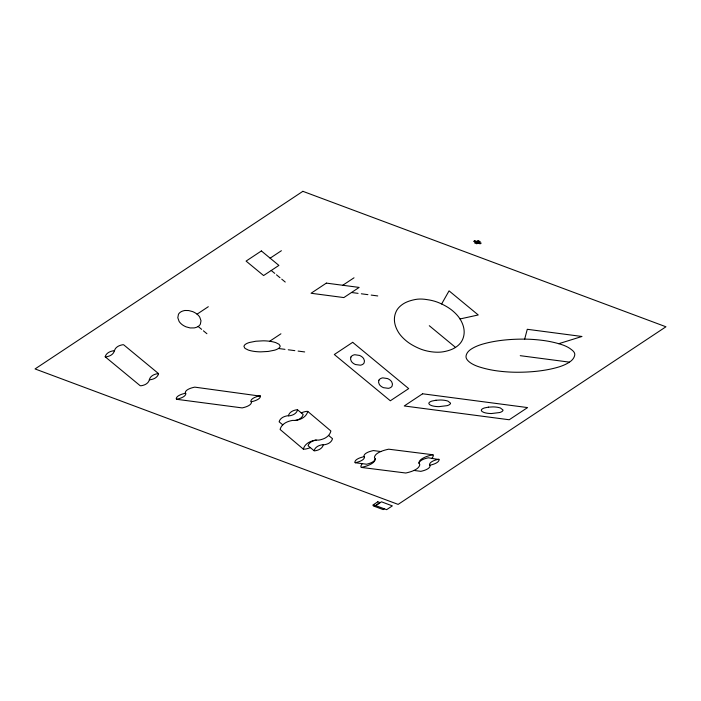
<?xml version="1.0" encoding="UTF-8"?>
<svg xmlns="http://www.w3.org/2000/svg" width="701" height="701" viewBox="0 0 701 701"><rect width="100%" height="100%" fill="white"/><g stroke="black" fill="none" stroke-linecap="round" stroke-linejoin="round"><path stroke-width="1.05" d="M524.663 339.126L527.275 329.295L581.961 336.48L558.758 343.7M441.63 303.962L449.061 290.862L478.24 314.968L460.014 318.964M270.139 258.178L281.399 250.713M197.06 314.171A23.282 9.691 10.2 0 1 199.741 317.15L201.003 320.769L200.363 324.134A23.282 9.691 10.2 0 1 198.155 326.473A14.861 6.186 10.2 0 1 194.186 327.91L190.181 327.945L186.08 326.85A14.861 6.186 10.2 0 1 181.752 324.318A23.282 9.691 10.2 0 1 179.07 321.338L177.809 317.719L178.448 314.355A23.282 9.691 10.2 0 1 180.656 312.015A15.781 6.572 10.2 0 1 184.871 310.49L188.63 310.543L192.731 311.638A14.861 6.186 10.2 0 1 197.06 314.171L208.311 306.705M342.754 285.272L354.014 277.806M269.675 341.264A14.861 6.186 10.2 0 1 275.765 342.623L279.033 344.27L280.19 346.049A15.781 6.572 10.2 0 1 278.428 348.493A23.282 9.691 10.2 0 1 274.529 350.202L268.211 351.446L260.868 351.858A23.282 9.691 10.2 0 1 254.367 351.411A14.861 6.186 10.2 0 1 248.277 350.053L245.008 348.406L243.957 346.478A14.861 6.186 10.2 0 1 245.622 344.182A23.282 9.691 10.2 0 1 249.512 342.474L255.83 341.229L263.173 340.817A23.282 9.691 10.2 0 1 269.675 341.264L280.926 333.799M375.718 505.614L381.458 501.811L392.35 505.877L386.61 509.68L374.448 505.158L373.3 505.912L383.175 509.601L384.323 508.838M105.194 356.809L140.2 385.725L141.392 385.716A17.832 7.422 10.2 0 0 146.159 383.99A27.935 11.628 10.2 0 0 148.805 381.186A42.2 17.569 10.2 0 0 149.366 379.705L150.557 379.697A17.832 7.422 10.2 0 0 155.324 377.97A27.935 11.628 10.2 0 0 157.97 375.166A42.2 17.569 10.2 0 0 158.549 373.615L123.621 344.761L122.701 344.752A18.936 7.886 10.2 0 0 117.645 346.583A27.935 11.628 10.2 0 0 114.99 349.387A42.2 17.569 10.2 0 0 114.456 350.789L113.439 350.772A18.936 7.886 10.2 0 0 108.383 352.603A27.935 11.628 10.2 0 0 105.728 355.407A42.2 17.569 10.2 0 0 105.194 356.809L106.386 356.8A17.832 7.422 10.2 0 0 111.152 355.074A27.935 11.628 10.2 0 0 113.799 352.27A42.2 17.569 10.2 0 0 114.359 350.789M282.783 424.85L279.129 421.836A42.2 17.569 10.2 0 1 279.673 420.442A27.935 11.628 10.2 0 1 282.319 417.638A18.936 7.886 10.2 0 1 287.384 415.798L289.583 415.807A17.832 7.422 10.2 0 0 294.35 414.081A27.935 11.628 10.2 0 0 297.005 411.277A42.2 17.569 10.2 0 0 297.557 409.796L303.165 414.422A42.2 17.569 10.2 0 1 302.604 415.903A27.935 11.628 10.2 0 1 299.949 418.707A17.832 7.422 10.2 0 1 295.182 420.434M316.195 440.097A18.936 7.886 10.2 0 0 311.13 441.928A27.935 11.628 10.2 0 0 308.484 444.732A42.2 17.569 10.2 0 0 308.063 445.74L314.136 450.761A42.2 17.569 10.2 0 1 314.679 449.359A27.935 11.628 10.2 0 1 317.325 446.555A18.936 7.886 10.2 0 1 322.39 444.723L324.493 444.723A17.832 7.422 10.2 0 0 329.26 442.997A27.935 11.628 10.2 0 0 331.906 440.193A42.2 17.569 10.2 0 0 332.484 438.642L328.559 435.4M303.358 449.148A63.3 26.349 10.2 0 1 304.164 447.045A41.902 17.446 10.2 0 1 308.142 442.839A28.408 11.829 10.2 0 1 315.73 440.088L318.894 440.097A26.752 11.137 10.2 0 0 326.044 437.512A41.902 17.446 10.2 0 0 330.013 433.297A63.3 26.349 10.2 0 0 330.881 430.975L307.748 411.408A63.3 26.349 10.2 0 1 306.907 413.634A41.902 17.446 10.2 0 1 302.928 417.84A26.752 11.137 10.2 0 1 295.778 420.425L292.475 420.416A28.408 11.829 10.2 0 0 284.878 423.167A41.902 17.446 10.2 0 0 280.908 427.373A63.3 26.349 10.2 0 0 280.102 429.476L303.358 449.148L305.145 449.131A26.752 11.137 10.2 0 0 310.324 447.606M314.136 450.761L315.327 450.752A17.832 7.422 10.2 0 0 320.094 449.026A27.935 11.628 10.2 0 0 322.74 446.222A42.2 17.569 10.2 0 0 323.301 444.732M158.531 373.677L157.611 373.668A18.936 7.886 10.2 0 0 152.555 375.499A27.935 11.628 10.2 0 0 149.9 378.303A42.2 17.569 10.2 0 0 149.366 379.705M297.557 409.796L296.646 409.778A18.936 7.886 10.2 0 0 291.581 411.61A27.935 11.628 10.2 0 0 288.935 414.414A42.2 17.569 10.2 0 0 288.391 415.816M307.748 411.408L306.372 411.391A28.408 11.829 10.2 0 0 301.255 412.845M431.974 458.261A28.408 11.829 10.2 0 0 433.349 455.405L432.929 454.756L388.678 449.192A63.3 26.349 10.2 0 0 384.437 450.252A41.902 17.446 10.2 0 0 377.427 453.328A26.752 11.137 10.2 0 0 374.43 457.464L375.333 458.971A28.408 11.829 10.2 0 1 372.152 463.37A41.902 17.446 10.2 0 1 365.142 466.445A63.3 26.349 10.2 0 1 361.313 467.418L360.84 466.559A26.752 11.137 10.2 0 1 362.338 463.659M361.313 467.418L405.791 473.017A63.3 26.349 10.2 0 0 409.621 472.045A41.902 17.446 10.2 0 0 416.622 468.969A28.408 11.829 10.2 0 0 419.803 464.57L418.865 462.993A26.752 11.137 10.2 0 1 421.862 458.857A41.902 17.446 10.2 0 1 428.863 455.781A63.3 26.349 10.2 0 1 432.929 454.756M351.508 292.501L358.071 293.36M361.348 293.789L367.911 294.657M371.197 295.086L377.751 295.945M520.247 355.679L569.457 362.145A47.344 19.707 10.2 0 0 574.767 354.82A16.982 7.071 10.2 0 0 571.28 349.492A21.144 8.806 10.2 0 0 561.483 344.533A44.592 18.559 10.2 0 0 543.205 340.458A69.837 29.074 10.2 0 0 523.7 339.118A105.501 43.918 10.2 0 0 482.717 344.095A69.837 29.074 10.2 0 0 471.037 349.221A44.592 18.559 10.2 0 0 466.042 356.117A21.144 8.806 10.2 0 0 479.02 366.833A44.592 18.559 10.2 0 0 497.298 370.908A69.837 29.074 10.2 0 0 516.803 372.249A105.501 43.918 10.2 0 0 557.786 367.271A69.837 29.074 10.2 0 0 569.457 362.145M278.428 348.493L284.983 349.352M288.269 349.781L294.832 350.649M298.109 351.078L304.672 351.937M260.237 395.732A42.2 17.569 10.2 0 0 257.53 396.415A27.935 11.628 10.2 0 0 252.859 398.466A17.832 7.422 10.2 0 0 250.862 401.226L251.177 401.796A42.2 17.569 10.2 0 0 253.727 401.147A27.935 11.628 10.2 0 0 258.397 399.097A18.936 7.886 10.2 0 0 260.518 396.161L194.773 387.136A42.2 17.569 10.2 0 0 191.951 387.837A27.935 11.628 10.2 0 0 187.281 389.887A17.832 7.422 10.2 0 0 185.283 392.648L185.879 393.655A18.936 7.886 10.2 0 1 183.758 396.582A27.935 11.628 10.2 0 1 179.088 398.632A42.2 17.569 10.2 0 1 176.538 399.281L176.223 398.711A17.832 7.422 10.2 0 1 178.22 395.951A27.935 11.628 10.2 0 1 182.891 393.901A42.2 17.569 10.2 0 1 185.59 393.217M176.538 399.281L242.152 407.903A42.2 17.569 10.2 0 0 244.702 407.255A27.935 11.628 10.2 0 0 249.372 405.204A18.936 7.886 10.2 0 0 251.493 402.278L251.177 401.796M380.801 451.54L373.431 450.568A42.2 17.569 10.2 0 0 370.601 451.278A27.935 11.628 10.2 0 0 365.931 453.328A17.832 7.422 10.2 0 0 363.933 456.088L364.529 457.096A18.936 7.886 10.2 0 1 362.408 460.022A27.935 11.628 10.2 0 1 357.738 462.073A42.2 17.569 10.2 0 1 355.188 462.721L354.872 462.152A17.832 7.422 10.2 0 1 356.87 459.392A27.935 11.628 10.2 0 1 361.541 457.341A42.2 17.569 10.2 0 1 364.248 456.658M438.896 459.173A42.2 17.569 10.2 0 0 436.188 459.847A27.935 11.628 10.2 0 0 431.518 461.898A17.832 7.422 10.2 0 0 429.52 464.658L429.836 465.227A42.2 17.569 10.2 0 0 432.386 464.579A27.935 11.628 10.2 0 0 437.056 462.529A18.936 7.886 10.2 0 0 439.176 459.602L428.399 457.788A42.2 17.569 10.2 0 0 425.691 458.472A27.935 11.628 10.2 0 0 421.021 460.522A17.832 7.422 10.2 0 0 419.023 463.282M355.188 462.721L366.579 464.22A42.2 17.569 10.2 0 0 368.393 463.738A27.935 11.628 10.2 0 0 373.063 461.687A18.936 7.886 10.2 0 0 375.193 458.752M413.967 470.441L420.802 471.344A42.2 17.569 10.2 0 0 423.351 470.695A27.935 11.628 10.2 0 0 428.022 468.645A18.936 7.886 10.2 0 0 430.151 465.709L429.836 465.227M429.284 325.711L455.536 347.398A69.837 29.074 10.2 0 0 462.161 340.388A105.501 43.918 10.2 0 0 460.294 319.428A69.837 29.074 10.2 0 0 452.241 310.482A44.592 18.559 10.2 0 0 439.255 302.902A21.144 8.806 10.2 0 0 426.953 299.607A16.982 7.071 10.2 0 0 415.684 299.441A47.344 19.707 10.2 0 0 403.031 304.024A69.837 29.074 10.2 0 0 396.407 311.034A105.501 43.918 10.2 0 0 398.273 331.994A69.837 29.074 10.2 0 0 406.326 340.931A44.592 18.559 10.2 0 0 419.312 348.52A21.144 8.806 10.2 0 0 443.619 351.718A44.592 18.559 10.2 0 0 455.536 347.398M271.243 270.481L274.739 273.372M276.492 274.818L279.988 277.71M281.741 279.156L285.246 282.047M198.155 326.473L201.66 329.365M203.404 330.811L206.909 333.702M350.929 357.054L350.544 359.07L351.297 361.243A13.967 5.818 10.2 0 0 352.91 363.03A8.92 3.715 10.2 0 0 355.503 364.546L360.367 365.186A8.92 3.715 10.2 0 0 362.75 364.327A13.967 5.818 10.2 0 0 364.082 362.925L364.459 360.901L363.705 358.728A13.967 5.818 10.2 0 0 362.093 356.94A8.92 3.715 10.2 0 0 359.499 355.425L354.785 354.732A9.472 3.943 10.2 0 0 352.252 355.652A13.967 5.818 10.2 0 0 350.929 357.054M378.934 380.187L378.549 382.211L379.302 384.376A13.967 5.818 10.2 0 0 380.915 386.163A8.92 3.715 10.2 0 0 383.508 387.688L388.372 388.328A8.92 3.715 10.2 0 0 390.755 387.46A13.967 5.818 10.2 0 0 392.087 386.058L392.464 384.034L391.71 381.87A13.967 5.818 10.2 0 0 390.098 380.082A8.92 3.715 10.2 0 0 387.504 378.558L382.79 377.865A9.472 3.943 10.2 0 0 380.257 378.785A13.967 5.818 10.2 0 0 378.934 380.187M302.867 191.32L35.05 368.936L398.133 504.396L665.95 326.78L302.867 191.32M261.385 250.949L246.086 261.096L263.585 275.554L278.893 265.407L261.385 250.949M326.351 283.116L311.051 293.263L343.858 297.575L359.157 287.419L326.351 283.116M474.708 240.688L473.631 241.407L480.132 243.834L481.21 243.116L474.708 240.688M478.038 240.741L474.665 242.984L476.803 243.782L480.176 241.538L478.038 240.741M352.682 342.333L334.316 354.513L390.326 400.779L408.692 388.599L352.682 342.333M422.598 393.787L404.232 405.967L509.215 419.759L527.581 407.579L422.598 393.787M377.804 501.793L372.783 505.132L374.965 505.938L379.986 502.608L377.804 501.793M435.943 400.262L432.158 401.007A13.967 5.818 10.2 0 0 429.818 402.032A8.92 3.715 10.2 0 0 428.819 403.417L429.45 404.565L431.413 405.555A8.92 3.715 10.2 0 0 435.067 406.37A13.967 5.818 10.2 0 0 438.975 406.641L447.168 405.642A13.967 5.818 10.2 0 0 449.499 404.617A9.472 3.943 10.2 0 0 450.559 403.154L447.904 401.095A8.92 3.715 10.2 0 0 444.25 400.28A13.967 5.818 10.2 0 0 440.351 400.017L435.943 400.262M488.439 407.158L484.645 407.903A13.967 5.818 10.2 0 0 482.306 408.928A8.92 3.715 10.2 0 0 481.307 410.313L481.946 411.461L483.909 412.451A8.92 3.715 10.2 0 0 487.563 413.266A13.967 5.818 10.2 0 0 491.462 413.537L499.655 412.538A13.967 5.818 10.2 0 0 501.995 411.513A9.472 3.943 10.2 0 0 503.055 410.05L500.4 407.991A8.92 3.715 10.2 0 0 496.746 407.176A13.967 5.818 10.2 0 0 492.838 406.913L488.439 407.158"/></g></svg>
